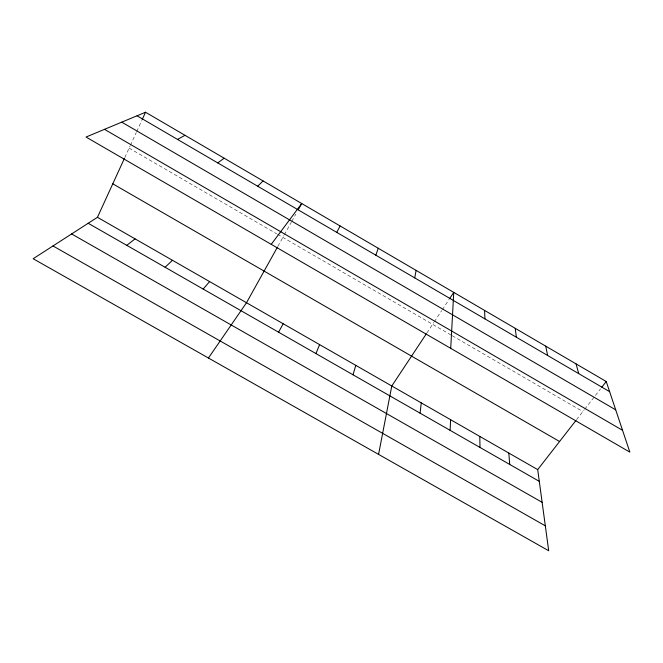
<?xml version="1.0" encoding="UTF-8"?>
<svg xmlns="http://www.w3.org/2000/svg" width="663" height="663" viewBox="0 0 663 663"><rect width="100%" height="100%" fill="white"/><g stroke="black" fill="none" stroke-linecap="round" stroke-linejoin="round"><path stroke-width="0.5" stroke-dasharray="3.31 2.49" d="M124.818 157.521L129.965 146.283M130.387 145.363L136.28 132.484M136.702 131.564L141.749 120.525M277.93 246.263L283.863 235.605M284.352 234.719L291.297 222.238M291.795 221.351L295.764 214.224M426.922 332.925L433.751 322.599M434.323 321.737L441.749 310.516M442.32 309.654L449.183 299.295M576.57 419.654L584.128 409.941M584.758 409.129L600.554 388.833M129.119 148.122L276.67 233.79M277.557 234.304L451.37 335.221M452.265 335.735L582.86 411.566"/><path stroke-width="0.99" d="M450.119 430.345L450.608 419.696M450.716 348.34L453.749 292.391L449.754 298.433M420.077 413.157L421.27 402.889M414.723 277.888L416.124 270.396M378.565 454.387L391.792 385.99L426.35 333.787M353.023 374.786L355.807 365.371M375.863 255.205L378.241 248.26M315.928 353.57L319.607 344.619M575.94 420.466L537.701 469.611L548.699 550.754L33.15 258.727L97.453 217.307L124.395 158.457M142.172 119.605L145.545 112.246L606.239 381.523L629.85 452.133L86.016 137.034L145.545 112.246M336.746 232.373L340.102 225.967M278.593 332.204L283.167 323.743M277.441 247.15L246.503 302.726L208.439 358.012M298.242 209.765L301.715 203.533L271.25 244.357M601.813 387.209L606.239 381.523M203.185 289.06L209.599 281.576M257.692 186.22L263.07 180.941M165.104 267.272L172.455 260.294M126.774 245.343L135.078 238.871M217.754 162.907L224.16 158.2M177.535 139.429L184.985 135.302M52.99 245.948L545.326 525.834M71.629 233.948L542.135 502.33M97.453 217.307L537.701 469.611M88.196 223.274L539.292 481.363M112.785 183.825L559.572 441.5M104.489 129.335L622.557 430.32M137.034 115.785L609.629 391.676M121.76 122.149L615.712 409.85M576.064 363.888L578.716 373.625M545.74 346.161L547.621 355.476M515.242 328.334L516.361 337.227M508.819 453.061L509.723 464.448M484.578 310.417L484.926 318.878M479.788 436.42L479.995 447.442"/></g></svg>
